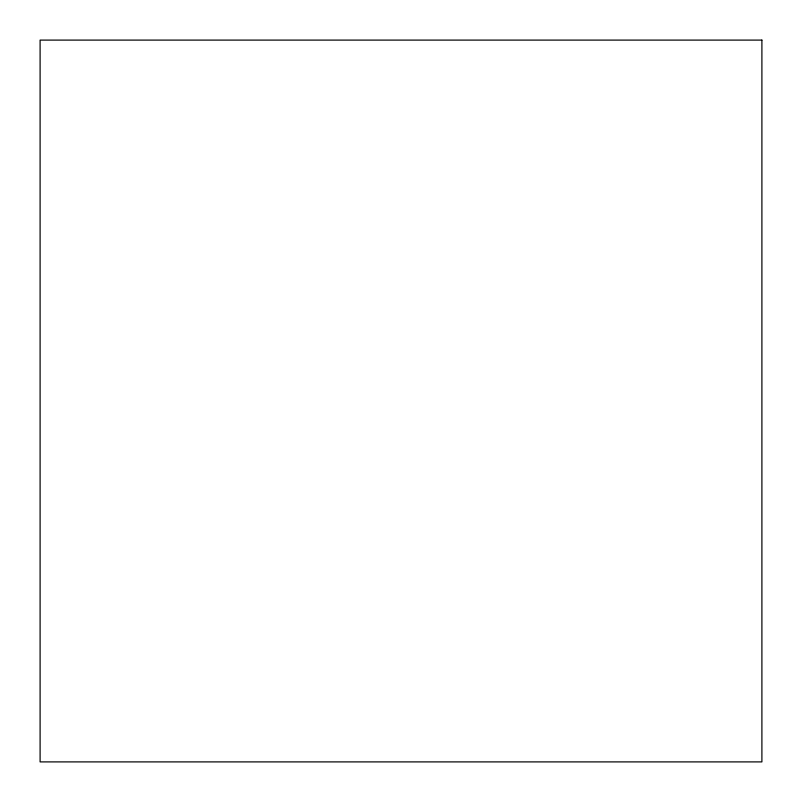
<?xml version="1.0" encoding="UTF-8"?>
<svg xmlns="http://www.w3.org/2000/svg" width="802" height="802" viewBox="0 0 802 802"><rect width="100%" height="100%" fill="white"/><g stroke="black" fill="none" stroke-linecap="round" stroke-linejoin="round"><path stroke-width="1.2" d="M761.9 40.1L40.1 40.1L40.1 761.9L761.9 761.9L761.9 40.1"/></g></svg>
